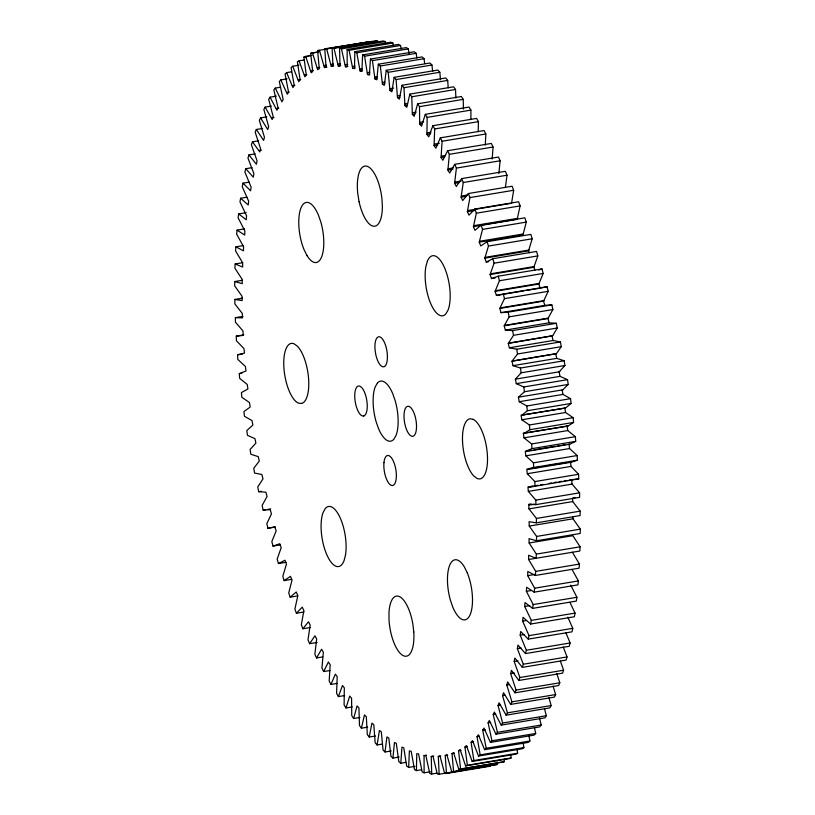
<?xml version="1.0" encoding="UTF-8"?>
<svg xmlns="http://www.w3.org/2000/svg" width="815" height="815" viewBox="0 0 815 815"><rect width="100%" height="100%" fill="white"/><g stroke="black" fill="none" stroke-linecap="round" stroke-linejoin="round"><path stroke-width="1.22" d="M572.344 552.213L579.455 564.082L579.078 568.177L535.343 575.471L535.71 571.376L528.599 559.508L528.609 555.26L536.097 558.316L536.362 554.108L529.129 542.984L529.037 538.644L536.433 540.763L580.178 533.468L580.341 529.149L572.996 518.798L572.894 516.598M440.497 79.788L439.835 72.26L437.879 70.039L394.134 77.333L391.842 91.82L389.967 90.485L388.215 72.311L386.239 70.304L429.974 63.01L431.95 65.017L432.633 71.323M242.391 298.188L234.893 299.441L234.832 303.863L242.269 313.418L242.564 317.86L235.382 317.656L235.423 322.17L242.931 330.89L243.318 335.383L236.279 336.137L236.421 340.721L243.98 348.586L244.459 353.099L237.583 354.81L237.827 359.456L245.417 366.455L245.998 370.988L239.294 373.647L239.641 378.343L247.24 384.446L247.903 388.979L241.413 392.586L241.861 397.312L249.441 402.508L250.195 407.031L243.919 411.565L244.469 416.322L252.018 420.591L252.864 425.094L246.813 430.554L247.465 435.322L254.952 438.653L255.89 443.126L250.093 449.493L250.837 454.25L258.253 456.634L259.272 461.066L253.74 468.319L254.575 473.057L261.9 474.503L263.001 478.863L257.754 486.983L258.681 491.7L265.884 492.189L267.065 496.478L262.114 505.453L263.133 510.129L270.203 509.65L271.456 513.857L266.811 523.658L267.921 528.273L275.419 527.02M536.433 540.763L536.606 536.443L529.251 526.082L529.067 521.692L536.362 522.853L536.433 518.432L528.986 508.876L528.701 504.434L531.197 504.016M572.507 498.25L572.731 501.582L580.168 511.137L580.107 515.559L536.362 522.853M401.204 48.971L400.542 45.467L398.576 44.407L354.831 51.702L354.494 68.582L352.701 68.409L349.095 50.306L347.139 49.491L347.2 66.708L345.438 66.779L341.485 48.839L339.56 48.268L340.008 65.781L338.286 66.086L333.997 48.36L332.092 48.044L332.948 65.811L331.257 66.341L326.652 48.88L324.778 48.808L326.02 66.779L324.39 67.543L319.47 50.398L317.626 50.571L319.266 68.684L317.677 69.693L312.461 52.894L310.668 53.321L312.695 71.537L311.157 72.769L305.666 56.378L303.913 57.05L306.318 75.316L304.841 76.783L299.074 60.84L297.383 61.757L300.154 80.023L298.748 81.704L292.728 66.249L298.983 65.21M421.426 769.757L416.424 770.593L416.76 753.712L418.564 753.885L422.17 771.988L424.116 772.803L430.371 771.764M485.292 145.08L485.822 133.976L484.039 130.553L440.304 137.847L435.882 148.187L434.069 145.579L434.69 128.943L432.857 125.704L476.602 118.409L478.425 121.649L478.191 131.765M572.008 569.39L578.385 580.922L577.917 584.875L534.171 592.169L534.65 588.216L527.692 575.635L527.794 571.468L535.343 575.471M448.199 87.877L447.7 80.42L445.754 77.975L402.019 85.269L399.35 99.155L397.465 97.596L396.1 79.554L394.134 77.333M242.32 280.279L234.822 281.532L234.659 285.851L242.004 296.202L242.198 300.603L234.893 299.441M409.12 53.607L408.325 48.91L406.349 47.606L362.614 54.9L361.88 71.394L360.057 70.976L356.797 52.761L354.831 51.702M414.896 766.345L408.651 767.394L409.385 750.9L411.208 751.318L414.458 769.533L416.424 770.593M492.179 159.037L493.065 147.026L491.333 143.44L447.588 150.734L442.861 160.28L441.068 157.468L442.087 141.26L440.304 137.847M570.694 585.119L576.918 597.273L576.337 601.083L532.602 608.377L533.183 604.567L526.388 591.313L526.592 587.238L534.171 592.169M242.666 262.725L235.168 263.978L234.893 268.186L242.137 279.311L242.228 283.651L234.822 281.532M455.901 98.065L455.514 89.467L453.588 86.808L409.843 94.102L406.807 107.346L404.933 105.563L403.965 87.714L402.019 85.269M529.129 542.984L572.864 535.689L580.107 546.814L579.832 551.022L528.599 559.508M416.873 58.028L416.17 53.321L414.193 51.783L370.458 59.077L369.327 75.133L367.473 74.481L364.59 56.204L362.614 54.9M405.809 762.382L400.807 763.217L401.938 747.161L403.782 747.813L406.675 766.09L408.651 767.394M498.831 173.595L500.135 160.789L498.454 157.04L454.709 164.335L449.676 173.045L447.914 170.06L449.33 154.32L447.588 150.734M569.96 602.407L575.044 613.094L574.371 616.751L530.626 624.045L531.298 620.388L524.697 606.492L525.003 602.53L532.602 608.377M463.47 109.057L463.246 99.369L461.351 96.506L417.616 103.8L414.214 116.372L412.339 114.375L411.769 96.761L409.843 94.102M243.42 245.57L235.922 246.823L235.545 250.918L242.656 262.787L242.646 267.035L235.168 263.978M424.656 63.397L424.055 58.7L422.078 56.918L378.333 64.212L376.815 79.788L374.951 78.912L372.435 60.616L370.458 59.077M399.177 757.033L392.922 758.082L394.45 742.506L396.314 743.382L398.83 761.679L400.807 763.217M505.402 187.491L507.012 175.215L505.382 171.323L461.647 178.617L456.319 186.472L454.597 183.314L456.39 168.084L454.709 164.335M567.841 617.189L572.772 628.334L571.998 631.829L528.252 639.123L529.027 635.629L522.629 621.132L523.026 617.301L530.626 624.045M470.897 119.632L470.897 110.106L469.032 107.05L425.287 114.344L421.549 126.213L419.684 123.992L419.511 106.663L417.616 103.8M244.582 228.872L237.084 230.125L236.615 234.078L243.573 246.66L243.461 250.826L235.922 246.823M386.239 70.304L384.323 85.361L382.449 84.251L380.32 65.995L378.333 64.212M391.271 750.941L385.026 751.99L386.931 736.933L388.806 738.044L390.945 756.3L392.922 758.082M511.555 203.261L513.664 190.272L512.105 186.238L468.37 193.532L462.757 200.521L461.086 197.189L463.266 182.509L461.647 178.617M565.824 632.542L570.103 642.974L569.237 646.285L525.492 653.579L526.358 650.268L520.184 635.201L520.673 631.503L528.252 639.123M432.857 125.704L428.772 136.818L426.928 134.404L427.152 117.401L425.287 114.344M246.161 212.664L238.663 213.917L238.082 217.727L244.877 230.981L244.673 235.056L237.084 230.125M382.123 744.126L377.121 744.961L379.413 730.474L381.298 731.809L383.05 749.983L385.026 751.99M488.766 261.635L486.27 262.053L484.803 258.161L528.548 250.867L532.195 238.775L530.84 234.394L487.105 241.688L480.769 245.947L479.24 242.177L522.986 234.883L526.276 222.098L524.85 217.819L481.115 225.113L475.002 230.299L473.423 226.662L517.168 219.367L520.102 205.91L518.605 201.753L474.86 209.047L468.992 215.14L467.362 211.655L469.929 197.566L468.37 193.532M563.226 646.927L567.046 656.941L566.089 660.079L522.344 667.373L523.301 664.235L517.362 648.659L517.953 645.093L525.492 653.579M246.884 197.21L240.629 198.249L239.956 201.906L246.568 215.802L246.262 219.765L238.663 213.917M375.491 735.986L369.246 737.025L371.915 723.139L373.8 724.698L375.165 742.74L377.121 744.961M473.423 226.662L476.357 213.204L474.86 209.047M560.363 661.057L563.613 670.225L562.564 673.17L518.829 680.464L519.878 677.52L514.194 661.464L514.876 658.051L522.344 667.373M249.258 182.122L243.002 183.171L242.228 186.666L248.636 201.162L248.239 204.993L240.629 198.249M367.657 727.153L361.412 728.192L364.448 714.938L366.332 716.731L367.3 734.58L369.246 737.025M479.24 242.177L482.541 229.392L481.115 225.113M556.716 673.353L559.813 682.776L558.683 685.527L514.937 692.811L516.078 690.071L510.659 673.587L511.433 670.327L518.829 680.464M252.018 167.666L245.763 168.715L244.897 172.026L251.081 187.093L250.582 190.792L243.002 183.171M359.894 717.445L353.649 718.494L357.041 705.922L358.916 707.919L359.486 725.533L361.412 728.192M484.803 258.161L488.46 246.069L487.105 241.688M488.348 766.12L490.223 766.192L446.477 773.486L445.235 755.515L446.875 754.741L451.795 771.897L453.629 771.724L451.999 753.61L453.578 752.602L458.794 769.401L460.587 768.973L458.57 750.758L460.098 749.525L465.599 765.917L467.352 765.234L464.947 746.978L466.414 745.511L472.18 761.455L473.882 760.538L471.101 742.271L472.506 740.591L478.527 756.045L480.167 754.884L477.03 736.668L478.364 734.763L484.619 749.678L486.198 748.282L482.704 730.169L483.967 728.05L490.436 742.394L491.954 740.754L488.104 722.793L489.295 720.47L495.968 734.193L497.415 732.328L493.238 714.561L494.348 712.035L501.205 725.116L502.58 723.017L498.067 705.495L499.096 702.775L506.115 715.173L507.419 712.85L502.59 695.633L503.538 692.719L510.699 704.394L511.922 701.858L506.787 684.977L507.653 681.9L514.937 692.811M255.166 153.882L248.911 154.921L247.954 158.059L253.893 173.636L253.302 177.201L245.763 168.715M352.212 706.9L345.968 707.95L349.716 696.081L351.581 698.292L351.754 715.631L353.649 718.494M490.09 274.553L494.094 263.204L492.81 258.732L536.555 251.438L537.829 255.91L533.835 267.269L490.09 274.553L491.496 278.567L495.245 277.946M258.681 140.791L252.436 141.83L251.387 144.775L257.071 160.83L256.389 164.243L248.911 154.921M344.643 695.541L338.398 696.591L342.483 685.466L344.327 687.891L344.103 704.894L345.968 707.95M523.923 290.863L496.427 295.448L495.102 291.332L499.432 280.747L498.23 276.193L491.496 278.567M495.102 291.332L538.837 284.038L543.167 273.453L541.975 268.899L498.23 276.193M262.573 128.434L256.317 129.473L255.187 132.224L260.596 148.707L259.822 151.967L252.436 141.83M337.206 683.408L330.961 684.447L335.373 674.107L337.196 676.715L336.575 693.351L338.398 696.591M528.701 504.434L535.883 504.638L535.842 500.125L528.334 491.404L527.947 486.912L534.986 486.158L534.844 481.573L527.285 473.709L526.796 469.196L533.672 467.484L533.428 462.839L525.848 455.84L525.268 451.306L531.961 448.647L531.614 443.951L524.025 437.849L523.352 433.315L567.851 426.143L573.587 422.415L573.139 417.688L529.404 424.982L521.824 419.786L521.06 415.263L565.549 407.989L571.081 403.435L570.531 398.678L526.796 405.972L519.247 401.703L518.401 397.2L562.87 389.825L568.187 384.446L567.535 379.678L560.048 376.347L559.11 371.874L564.907 365.507L564.163 360.75L520.428 368.044L513.012 365.66L511.983 361.228L556.421 353.659L561.26 346.681L560.425 341.943L516.679 349.228L509.365 347.791L508.254 343.431L552.672 335.76L557.246 328.017L556.319 323.3L512.574 330.595L505.371 330.106L504.19 325.817L547.935 318.522L552.886 309.547L551.867 304.871L508.132 312.165L501.062 312.644L499.799 308.427L504.454 298.636L503.344 294.021L496.427 295.448M499.799 308.427L543.544 301.143L548.189 291.342L547.079 286.727L503.344 294.021M266.811 116.861L260.566 117.9L259.343 120.437L264.468 137.317L263.602 140.394L256.317 129.473M553.09 686.128L555.657 694.563L554.434 697.1L510.699 704.394M329.922 670.521L323.667 671.56L328.404 662.014L330.197 664.826L329.179 681.024L330.961 684.447M504.19 325.817L509.151 316.841L508.132 312.165M271.395 106.082L265.14 107.122L263.846 109.444L268.675 126.661L267.717 129.565L260.566 117.9M548.903 697.518L551.154 705.556L549.86 707.878L506.115 715.173M267.921 528.273L274.838 526.847L276.163 530.962L271.833 541.547L273.025 546.101L279.769 543.727L281.165 547.731L277.171 559.09L278.445 563.562L284.995 560.241L286.452 564.133L282.805 576.225L284.16 580.606L290.497 576.348L292.014 580.117L288.724 592.902L290.15 597.181L296.263 591.996L297.832 595.633L294.898 609.09L296.395 613.247L302.263 607.155L303.893 610.639L301.336 624.728L302.895 628.762L308.498 621.774L310.179 625.105L307.988 639.785L309.619 643.677L314.947 635.812L316.668 638.98L314.865 654.211L316.546 657.96L321.589 649.239L323.341 652.234L321.935 667.974L323.667 671.56M508.254 343.431L513.511 335.311L512.574 330.595M276.305 96.139L270.06 97.179L268.685 99.277L273.198 116.8L272.159 119.51L265.14 107.122M544.512 708.714L546.315 715.723L544.94 717.821L501.205 725.116M511.983 361.228L517.525 353.975L516.679 349.228M280.289 87.266L275.287 88.102L273.84 89.966L278.027 107.733L276.917 110.259L270.06 97.179M539.489 717.923L541.16 725.034L539.713 726.899L495.968 734.193M564.907 365.507L521.172 372.801L515.365 379.169L516.303 383.641L523.8 386.972L567.535 379.678M287.074 78.861L280.818 79.901L279.301 81.541L283.151 99.501L281.959 101.824L275.287 88.102M534.416 727.469L535.7 733.459L534.182 735.099L490.436 742.394M568.187 384.446L524.442 391.74L518.401 397.2M291.638 71.781L286.636 72.617L285.056 74.012L288.561 92.126L287.298 94.245L280.818 79.901M528.772 734.947L529.944 740.988L528.365 742.384L484.619 749.678M521.804 415.283L527.346 410.729L571.081 403.435M292.728 66.249L291.087 67.411L294.235 85.626L292.891 87.531L286.636 72.617M523.067 742.73L523.913 747.589L522.272 748.751L478.527 756.045M524.116 433.437L529.852 429.709L573.587 422.415M517.067 749.596L517.617 753.243L515.926 754.16L472.18 761.455M486.27 262.053L492.81 258.732M526.042 451.53L569.777 444.236L575.706 441.353L575.359 436.657L567.76 430.554L567.097 426.021L523.352 433.315M510.608 754.293L511.087 757.95L509.334 758.622L465.599 765.917M538.603 270.091L541.975 268.899M527.58 469.511L571.315 462.217L577.417 460.19L577.173 455.544L569.583 448.545L569.002 444.012L569.777 444.236M446.661 772.997L439.163 774.25L438.317 756.483L439.998 755.953L444.613 773.415L446.477 773.486M504.057 759.244L504.332 761.679L502.539 762.107L458.794 769.401M547.079 286.727L540.162 288.153L538.837 284.038M571.315 462.217L570.541 461.901L571.02 466.414L578.579 474.279L578.721 478.863L569.186 480.035M436.708 773.191L431.706 774.026L431.247 756.503L432.979 756.208L437.268 773.924L439.163 774.25M324.778 48.808L370.387 41.585L326.652 48.88M332.092 48.044L375.837 40.75L377.732 41.076L333.997 48.36M317.626 50.571L327.63 48.91M330.126 48.493L332.632 48.075M335.128 47.657L337.624 47.239M358.875 43.694L361.371 43.276M339.56 48.268L383.295 40.974L385.22 41.545L385.801 44.01M312.461 52.894L318.716 51.854M310.668 53.321L318.166 52.068M341.485 48.839L385.22 41.545M305.666 56.378L311.911 55.339M347.139 49.491L390.884 42.197L392.83 43.012L393.564 46.486M303.913 57.05L308.916 56.225M349.095 50.306L392.83 43.012M299.074 60.84L304.077 60.004M356.797 52.761L400.542 45.467M364.59 56.204L408.325 48.91M324.044 65.648L326.55 65.231M330.961 64.446L333.457 64.028M338.021 64.181L340.517 63.764M317.31 67.808L319.806 67.39M331.257 66.341L333.763 65.923M324.39 67.543L326.886 67.136M345.214 64.874L347.71 64.456M338.286 66.086L340.782 65.669M310.749 70.905L313.245 70.487M372.435 60.616L416.17 53.321M345.438 66.779L347.934 66.361M352.518 66.514L355.014 66.096M304.403 74.939L306.898 74.522M352.701 68.409L355.197 67.991M359.914 69.102L362.41 68.684M380.32 65.995L424.055 58.7M298.27 79.89L300.776 79.473M360.057 70.976L362.553 70.559M367.371 72.627L369.878 72.209M292.381 85.748L294.887 85.331M367.473 74.481L369.979 74.063M388.215 72.311L431.95 65.017M374.89 77.079L377.386 76.661M286.748 92.492L289.254 92.075M374.951 78.912L377.447 78.495M396.1 79.554L439.835 72.26M382.439 82.447L384.935 82.03M382.449 84.251L384.955 83.833M389.988 88.713L393.737 88.081M276.316 108.599L278.812 108.181M403.965 87.714L447.7 80.42M389.967 90.485L392.463 90.068M397.526 95.864L400.022 95.447M271.538 117.9L274.034 117.492M397.465 97.596L399.961 97.179M411.769 96.761L455.514 89.467M405.035 103.882L407.531 103.464M404.933 105.563L407.429 105.145M419.511 106.663L463.246 99.369M412.492 112.735L416.241 112.113M412.339 114.375L414.845 113.957M427.152 117.401L470.897 110.106M419.868 122.413L423.617 121.792M259.129 150.53L261.625 150.113M419.684 123.992L422.18 123.585M434.69 128.943L478.425 121.649M427.162 132.876L430.911 132.254M426.928 134.404L430.677 133.782M442.087 141.26L485.822 133.976M434.334 144.112L439.336 143.277M434.069 145.579L437.818 144.948M449.33 154.32L493.065 147.026M441.373 156.072L445.122 155.451M441.068 157.468L444.817 156.847M448.26 168.736L453.262 167.9M456.39 168.084L500.135 160.789M447.914 170.06L452.916 169.225M454.974 182.061L461.219 181.012M454.597 183.314L459.589 182.479M463.266 182.509L507.012 175.215M461.504 196.008L467.749 194.968M461.086 197.189L466.078 196.354M469.929 197.566L513.664 190.272M467.82 210.555L510.312 203.465M467.362 211.655L474.87 210.402M476.357 213.204L520.102 205.91M473.912 225.643L517.647 218.349M482.541 229.392L526.276 222.098M479.76 241.25L523.495 233.956M488.46 246.069L532.195 238.775M485.353 257.316L529.088 250.022M494.094 263.204L537.829 255.91M490.671 273.799L534.416 266.515M235.382 317.656L242.88 316.414M499.432 280.747L543.167 273.453M495.703 290.67L539.438 283.376M236.279 336.137L243.777 334.884M526.419 290.446L538.919 288.367M504.454 298.636L548.189 291.342M500.43 307.866L544.175 300.572M237.583 354.81L242.585 353.975M501.062 312.644L544.797 305.35L551.867 304.871M509.151 316.841L552.886 309.547M504.852 325.338L548.587 318.054M239.294 373.647L241.8 373.229M505.371 330.106L549.116 322.811L556.319 323.3M513.511 335.311L557.246 328.017M508.937 343.054L552.672 335.76M509.365 347.791L553.1 340.497L560.425 341.943M517.525 353.975L561.26 346.681M512.686 360.953L556.421 353.659M513.012 365.66L556.747 358.366L564.163 360.75M515.365 379.169L559.823 371.701M516.303 383.641L560.048 376.347M519.247 401.703L562.982 394.409L570.531 398.678M522.313 415.049L565.549 407.989M521.824 419.786L565.559 412.492L573.139 417.688M524.025 437.849L567.76 430.554M531.614 443.951L575.359 436.657M258.681 491.7L261.177 491.282M531.961 448.647L575.706 441.353M529.016 450.685L531.512 450.267M534.019 449.849L555.26 446.304M557.755 445.887L560.262 445.469M562.758 445.061L565.253 444.644M525.848 455.84L569.583 448.545M533.428 462.839L577.173 455.544M263.133 510.129L265.629 509.711M268.135 509.294L270.631 508.876M533.672 467.484L577.417 460.19M530.545 468.564L533.051 468.146M535.547 467.728L538.043 467.311M544.298 466.272L546.794 465.854M549.3 465.436L551.796 465.019M554.292 464.611L556.798 464.193M559.294 463.776L561.79 463.358M564.296 462.94L566.792 462.523M527.285 473.709L571.02 466.414M534.844 481.573L578.579 474.279M530.443 486.494L532.949 486.076M535.445 485.669L537.941 485.251M540.447 484.833L542.943 484.416M549.188 483.366L551.694 482.959M554.19 482.541L556.686 482.123M559.192 481.706L561.688 481.288M564.184 480.87L566.69 480.453M528.731 487.329L578.721 478.863M528.334 491.404L572.069 484.11L579.577 492.831L579.618 497.344L535.883 504.638M535.842 500.125L579.577 492.831M273.025 546.101L280.523 544.858M529.495 504.943L534.487 504.108M528.986 508.876L572.731 501.582M536.433 518.432L580.168 511.137M278.445 563.562L285.943 562.309M529.251 526.082L572.996 518.798M536.606 536.443L580.341 529.149M284.16 580.606L291.658 579.353M536.362 554.108L580.107 546.814M290.15 597.181L297.648 595.928M535.71 571.376L579.455 564.082M296.395 613.247L303.893 611.994M527.692 575.635L535.19 574.392M534.65 588.216L578.385 580.922M526.388 591.313L531.38 590.478M302.895 628.762L310.393 627.509M533.183 604.567L576.918 597.273M524.697 606.492L529.699 605.657M309.619 643.677L317.116 642.424M522.629 621.132L526.378 620.51M531.298 620.388L575.044 613.094M316.546 657.96L322.801 656.91M520.184 635.201L523.933 634.579M529.027 635.629L572.772 628.334M517.362 648.659L521.111 648.037M526.358 650.268L570.103 642.974M514.194 661.464L517.943 660.843M523.301 664.235L567.046 656.941M510.659 673.587L514.408 672.956M519.878 677.52L563.613 670.225M506.787 684.977L509.294 684.559M516.078 690.071L559.813 682.776M502.59 695.633L505.086 695.215M511.922 701.858L555.657 694.563M498.067 705.495L500.563 705.077M493.238 714.561L495.734 714.144M507.419 712.85L551.154 705.556M488.104 722.793L490.61 722.375M502.58 723.017L546.315 715.723M482.704 730.169L485.2 729.751M497.415 732.328L541.16 725.034M477.03 736.668L479.526 736.251M471.101 742.271L473.607 741.854M491.954 740.754L535.7 733.459M464.947 746.978L467.443 746.56M424.116 772.803L424.065 755.587L426.561 755.169M458.57 750.758L461.066 750.34M431.247 756.503L433.753 756.096M451.999 753.61L454.495 753.192M486.198 748.282L529.944 740.988M438.317 756.483L440.813 756.065M445.235 755.515L447.741 755.098M480.167 754.884L523.913 747.589M473.882 760.538L517.617 753.243M467.352 765.234L511.087 757.95M460.587 768.973L504.332 761.679M451.795 771.897L497.374 764.429L497.15 762.015M449.167 772.579L451.663 772.162M453.629 771.724L497.374 764.429M444.613 773.415L465.854 769.869M468.35 769.452L470.856 769.034M473.352 768.616L475.848 768.199M478.354 767.781L480.85 767.363M483.346 766.946L485.852 766.538M562.87 389.825L562.136 389.906L562.982 394.409M573.23 497.649L575.359 497.547M424.065 755.587L425.827 755.515L429.78 773.455L431.706 774.026M567.097 426.021L567.851 426.143M528.548 250.867L529.271 252.813M533.835 267.269L534.885 270.274M543.544 301.143L544.797 305.35M547.935 318.522L549.116 322.811M552 336.137L553.1 340.497M555.728 353.934L556.747 358.366M564.805 407.969L565.559 412.492M520.428 368.044L521.172 372.801M523.8 386.972L524.442 391.74M526.796 405.972L527.346 410.729M529.404 424.982L529.852 429.709M571.682 479.617L572.069 484.11M345.499 555.046L344.093 560.557A30.461 11.634 80.5 0 1 326.784 554.679A30.461 11.634 80.5 0 1 323.097 512.513L325.216 508.631A30.461 11.634 80.5 0 1 340.415 518.391A30.461 11.634 80.5 0 1 345.499 555.046M427.376 261.187L425.878 266.536A30.461 11.634 80.5 0 0 430.534 303.16A30.461 11.634 80.5 0 0 445.754 313.989L447.955 310.321A30.461 11.634 80.5 0 0 444.796 268.349A30.461 11.634 80.5 0 0 427.376 261.187M377.406 383.06L375.246 386.83A30.461 11.634 80.5 0 0 376.194 421.997L378.649 428.904A30.461 11.634 80.5 0 0 393.859 439.234L396.019 435.465A30.461 11.634 80.5 0 0 395.061 400.297L392.616 393.39A30.461 11.634 80.5 0 0 377.406 383.06M409.15 406.44L407.592 406.288A15.23 5.817 80.5 0 0 404.108 418.747A15.23 5.817 80.5 0 0 409.751 434.955L411.381 436.117A15.23 5.817 80.5 0 0 416.424 423.81A15.23 5.817 80.5 0 0 409.15 406.44M301.611 403.445L298.494 403.15A30.461 11.634 80.5 0 1 283.946 368.411A30.461 11.634 80.5 0 1 294.032 343.798L297.292 346.11A30.461 11.634 80.5 0 1 308.579 378.537A30.461 11.634 80.5 0 1 301.611 403.445M363.673 416.007L362.115 415.854A15.23 5.817 80.5 0 1 354.841 398.484A15.23 5.817 80.5 0 1 359.884 386.178L361.514 387.339A15.23 5.817 80.5 0 1 367.157 403.547A15.23 5.817 80.5 0 1 363.673 416.007M473.209 419.338L470.061 418.767A30.461 11.634 80.5 0 0 462.604 442.708A30.461 11.634 80.5 0 0 473.525 475.716L476.785 478.303A30.461 11.634 80.5 0 0 487.39 454.933A30.461 11.634 80.5 0 0 473.209 419.338M307.051 255.645L304.148 249.879A30.461 11.634 80.5 0 1 300.99 207.907A30.461 11.634 80.5 0 1 318.41 215.068L320.835 222.026A30.461 11.634 80.5 0 1 321.568 257.041A30.461 11.634 80.5 0 1 307.051 255.645M467.311 572.904L464.438 567.036A30.461 11.634 80.5 0 0 449.839 564.907A30.461 11.634 80.5 0 0 450.267 599.708L452.641 606.727A30.461 11.634 80.5 0 0 470.123 614.724A30.461 11.634 80.5 0 0 467.311 572.904M359.089 201.763L357.805 193.909A30.461 11.634 80.5 0 1 366.465 166.117A30.461 11.634 80.5 0 1 381.899 198.371L382.367 206.073A30.461 11.634 80.5 0 1 373.239 226.173A30.461 11.634 80.5 0 1 359.089 201.763M375.511 353.18L375.012 349.258A15.23 5.817 80.5 0 1 380.055 336.952A15.23 5.817 80.5 0 1 387.329 354.321L387.4 358.08A15.23 5.817 80.5 0 1 382.286 366.628A15.23 5.817 80.5 0 1 375.511 353.18M413.776 631.951L412.859 624.107A30.461 11.634 80.5 0 0 399.482 596.611A30.461 11.634 80.5 0 0 388.969 612.9L389.04 620.347A30.461 11.634 80.5 0 0 403.333 655.698A30.461 11.634 80.5 0 0 413.776 631.951M383.967 462.584A15.23 5.817 80.5 0 0 392.046 485.546A15.23 5.817 80.5 0 0 394.266 463.378A15.23 5.817 80.5 0 0 383.967 462.584"/></g></svg>
